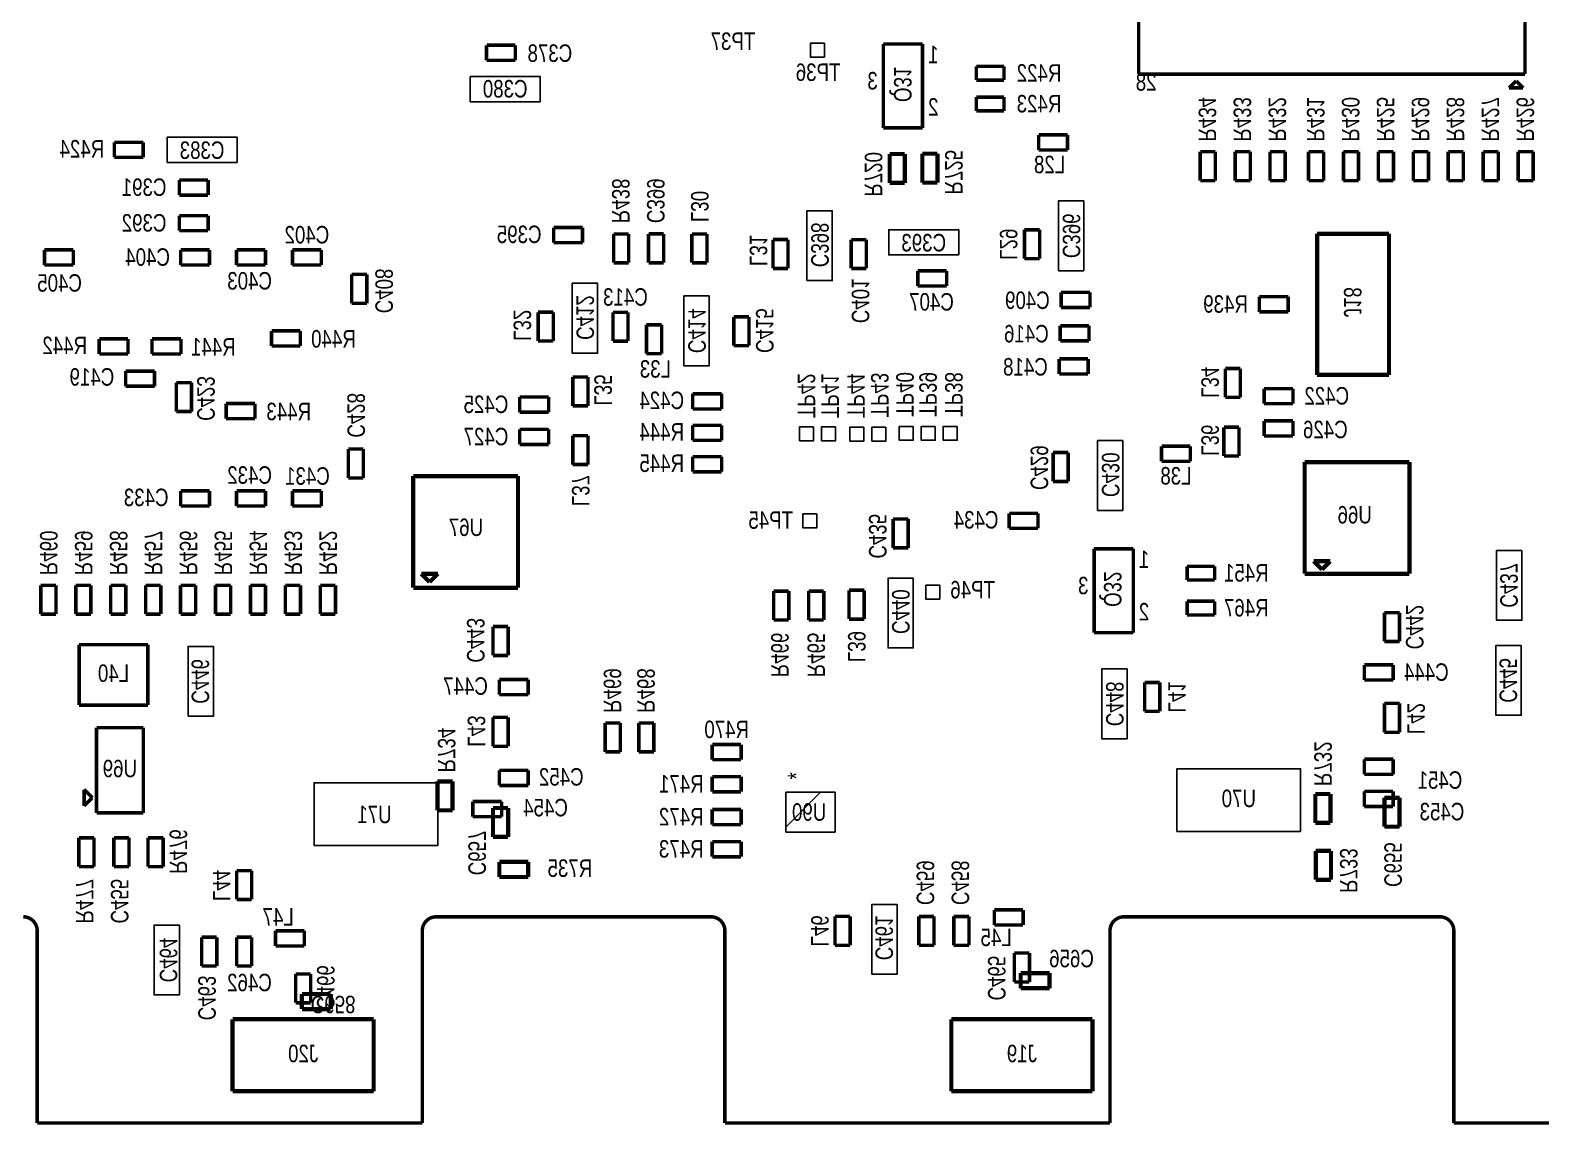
# Model space of a CAD drawing. Extents: x -186 to 234, y -83 to 214.
# Drawn here: x -17.1 to 37.8, y -9.3 to 30.5 of the extents above; entities that cross this region are included whole.
import ezdxf
from ezdxf.enums import TextEntityAlignment as Align

# ---------------------------------------------------------------- set-up
doc = ezdxf.new("R2010")
doc.units = 0
for name, color, linetype in [('BG_OUTLINE', 253, 'CONTINUOUS'), ('PG_ASSEMBLY_BOTTOM', 12, 'CONTINUOUS'), ('RD_ASSEMBLY_BOTTOM', 142, 'CONTINUOUS')]:
    doc.layers.add(name, color=color, linetype=linetype)

msp = doc.modelspace()

# ---------------------------------------------------------------- linework, layer by layer
at = {"layer": 'BG_OUTLINE', "const_width": 0.127}
for points in [[(-17.352493, -1.771091, -0.414214), (-16.844493, -2.279091)], [(-2.84447, -2.279117, -0.414233), (-2.33647, -1.771091)], [(7.647508, -1.771091, -0.414194), (8.155508, -2.279066)], [(22.155429, -2.279117, -0.414231), (22.663429, -1.771091)], [(34.147506, -1.771091, -0.414214), (34.655506, -2.279091)]]:
    msp.add_lwpolyline(points, format="xyb", dxfattribs=at)
for points in [[(-2.33647, -1.771091), (7.647508, -1.771091)], [(22.663429, -1.771091), (34.147506, -1.771091)], [(-16.844493, -2.279091), (-16.844493, -9.271)], [(-2.844292, -9.271), (-2.84447, -2.279117)], [(8.155508, -2.279066), (8.155686, -9.271)], [(22.155683, -9.271), (22.155429, -2.279117)], [(34.655506, -2.279091), (34.655506, -9.271)], [(-16.844493, -9.271), (-2.844292, -9.271)], [(8.155686, -9.271), (22.155683, -9.271)], [(34.655506, -9.271), (56.805398, -9.271)]]:
    msp.add_lwpolyline(points, dxfattribs=at)
at = {"layer": 'PG_ASSEMBLY_BOTTOM'}
for points, const_width in [([(23.195305, 28.866795), (23.195305, 47.316898)], 0.127), ([(37.24529, 47.316898), (37.24529, 28.866795)], 0.127), ([(-0.509499, 29.916907), (0.540487, 29.916907)], 0.127), ([(-0.509499, 29.366693), (-0.509499, 29.916907)], 0.127), ([(0.540487, 29.916907), (0.540487, 29.366693)], 0.127), ([(13.918184, 26.911605), (13.918184, 29.959605)], 0.127), ([(13.918184, 29.959605), (15.340584, 29.959605)], 0.127), ([(15.340584, 29.959605), (15.340584, 26.911605)], 0.127), ([(0.540487, 29.366693), (-0.509499, 29.366693)], 0.127), ([(17.299686, 28.647111), (17.299686, 29.147008)], 0.127), ([(17.299686, 29.147008), (18.299684, 29.147008)], 0.127), ([(18.299684, 29.147008), (18.299684, 28.647111)], 0.127), ([(18.299684, 28.647111), (17.299686, 28.647111)], 0.127), ([(37.24529, 28.866795), (23.195305, 28.866795)], 0.127), ([(36.6665, 28.364891), (36.9205, 28.618891)], 0.127), ([(36.9205, 28.618891), (37.1745, 28.364891)], 0.127), ([(17.299686, 27.529511), (17.299686, 28.029408)], 0.127), ([(17.299686, 28.029408), (18.299684, 28.029408)], 0.127), ([(18.299684, 28.029408), (18.299684, 27.529511)], 0.127), ([(37.1745, 28.364891), (36.6665, 28.364891)], 0.127), ([(18.299684, 27.529511), (17.299686, 27.529511)], 0.127), ([(15.340584, 26.911605), (13.918184, 26.911605)], 0.127), ([(-14.041603, 26.388797), (-12.991592, 26.388797)], 0.127), ([(-14.041603, 25.838709), (-14.041603, 26.388797)], 0.127), ([(-12.991592, 26.388797), (-12.991592, 25.838709)], 0.127), ([(19.560794, 26.106095), (19.560794, 26.656309)], 0.127), ([(19.560794, 26.656309), (20.610906, 26.656309)], 0.127), ([(20.610906, 26.656309), (20.610906, 26.106095)], 0.127), ([(-12.991592, 25.838709), (-14.041603, 25.838709)], 0.127), ([(14.145184, 24.912726), (14.145184, 25.962712)], 0.1524), ([(14.145184, 25.962712), (14.695399, 25.962712)], 0.1524), ([(14.695399, 25.962712), (14.695399, 24.912726)], 0.1524), ([(15.333548, 24.92187), (15.333548, 25.971856)], 0.1524), ([(15.333548, 25.971856), (15.883763, 25.971856)], 0.1524), ([(15.883763, 25.971856), (15.883763, 24.92187)], 0.1524), ([(20.610906, 26.106095), (19.560794, 26.106095)], 0.127), ([(25.435306, 24.995099), (25.435306, 26.045211)], 0.127), ([(25.435306, 26.045211), (25.985191, 26.045211)], 0.127), ([(25.985191, 26.045211), (25.985191, 24.995099)], 0.127), ([(26.705306, 24.995099), (26.705306, 26.045211)], 0.127), ([(26.705306, 26.045211), (27.255191, 26.045211)], 0.127), ([(27.255191, 26.045211), (27.255191, 24.995099)], 0.127), ([(27.975306, 24.995099), (27.975306, 26.045211)], 0.127), ([(27.975306, 26.045211), (28.525191, 26.045211)], 0.127), ([(28.525191, 26.045211), (28.525191, 24.995099)], 0.127), ([(29.372306, 24.995099), (29.372306, 26.045211)], 0.127), ([(29.372306, 26.045211), (29.922191, 26.045211)], 0.127), ([(29.922191, 26.045211), (29.922191, 24.995099)], 0.127), ([(30.642306, 24.995099), (30.642306, 26.045211)], 0.127), ([(30.642306, 26.045211), (31.192191, 26.045211)], 0.127), ([(31.192191, 26.045211), (31.192191, 24.995099)], 0.127), ([(31.912306, 24.997689), (31.912306, 26.0477)], 0.127), ([(31.912306, 26.0477), (32.462191, 26.0477)], 0.127), ([(32.462191, 26.0477), (32.462191, 24.997689)], 0.127), ([(33.182306, 24.995099), (33.182306, 26.045211)], 0.127), ([(33.182306, 26.045211), (33.732191, 26.045211)], 0.127), ([(33.732191, 26.045211), (33.732191, 24.995099)], 0.127), ([(34.452306, 24.995099), (34.452306, 26.045211)], 0.127), ([(34.452306, 26.045211), (35.002191, 26.045211)], 0.127), ([(35.002191, 26.045211), (35.002191, 24.995099)], 0.127), ([(35.722306, 24.995099), (35.722306, 26.045211)], 0.127), ([(35.722306, 26.045211), (36.272191, 26.045211)], 0.127), ([(36.272191, 26.045211), (36.272191, 24.995099)], 0.127), ([(36.992306, 24.995099), (36.992306, 26.045211)], 0.127), ([(36.992306, 26.045211), (37.542191, 26.045211)], 0.127), ([(37.542191, 26.045211), (37.542191, 24.995099)], 0.127), ([(-11.679403, 25.017197), (-10.629392, 25.017197)], 0.127), ([(-11.679403, 24.467109), (-11.679403, 25.017197)], 0.127), ([(-10.629392, 25.017197), (-10.629392, 24.467109)], 0.127), ([(14.695399, 24.912726), (14.145184, 24.912726)], 0.1524), ([(15.883763, 24.92187), (15.333548, 24.92187)], 0.1524), ([(25.985191, 24.995099), (25.435306, 24.995099)], 0.127), ([(27.255191, 24.995099), (26.705306, 24.995099)], 0.127), ([(28.525191, 24.995099), (27.975306, 24.995099)], 0.127), ([(29.922191, 24.995099), (29.372306, 24.995099)], 0.127), ([(31.192191, 24.995099), (30.642306, 24.995099)], 0.127), ([(32.462191, 24.997689), (31.912306, 24.997689)], 0.127), ([(33.732191, 24.995099), (33.182306, 24.995099)], 0.127), ([(35.002191, 24.995099), (34.452306, 24.995099)], 0.127), ([(36.272191, 24.995099), (35.722306, 24.995099)], 0.127), ([(37.542191, 24.995099), (36.992306, 24.995099)], 0.127), ([(-10.629392, 24.467109), (-11.679403, 24.467109)], 0.127), ([(-11.679403, 23.721797), (-10.629392, 23.721797)], 0.127), ([(-11.679403, 23.171709), (-11.679403, 23.721797)], 0.127), ([(-10.629392, 23.721797), (-10.629392, 23.171709)], 0.127), ([(-10.629392, 23.171709), (-11.679403, 23.171709)], 0.127), ([(1.930197, 22.737293), (1.930197, 23.287507)], 0.127), ([(1.930197, 23.287507), (2.980207, 23.287507)], 0.127), ([(2.980207, 23.287507), (2.980207, 22.737293)], 0.127), ([(4.110507, 22.004807), (4.110507, 23.054793)], 0.127), ([(4.110507, 23.054793), (4.660697, 23.054793)], 0.127), ([(4.660697, 23.054793), (4.660697, 22.004807)], 0.127), ([(5.380507, 22.007297), (5.380507, 23.057409)], 0.127), ([(5.380507, 23.057409), (5.930697, 23.057409)], 0.127), ([(5.930697, 23.057409), (5.930697, 22.007297)], 0.127), ([(6.955307, 22.004807), (6.955307, 23.054793)], 0.127), ([(6.955307, 23.054793), (7.505497, 23.054793)], 0.127), ([(7.505497, 23.054793), (7.505497, 22.004807)], 0.127), ([(19.045707, 22.157207), (19.045707, 23.207193)], 0.127), ([(19.045707, 23.207193), (19.595897, 23.207193)], 0.127), ([(19.595897, 23.207193), (19.595897, 22.157207)], 0.127), ([(29.684802, 17.931105), (29.684802, 23.061905)], 0.1524), ([(29.684802, 23.061905), (32.301002, 23.061905)], 0.1524), ([(32.301002, 23.061905), (32.301002, 17.931105)], 0.1524), ([(-16.581603, 22.477197), (-15.531592, 22.477197)], 0.127), ([(-16.581603, 21.927109), (-16.581603, 22.477197)], 0.127), ([(-15.531592, 22.477197), (-15.531592, 21.927109)], 0.127), ([(-11.628603, 22.477197), (-10.578592, 22.477197)], 0.127), ([(-11.628603, 21.927109), (-11.628603, 22.477197)], 0.127), ([(-10.578592, 22.477197), (-10.578592, 21.927109)], 0.127), ([(-9.596603, 22.477197), (-8.546592, 22.477197)], 0.127), ([(-9.596603, 21.927109), (-9.596603, 22.477197)], 0.127), ([(-8.546592, 22.477197), (-8.546592, 21.927109)], 0.127), ([(-7.564603, 22.477197), (-6.514592, 22.477197)], 0.127), ([(-7.564603, 21.927109), (-7.564603, 22.477197)], 0.127), ([(-6.514592, 22.477197), (-6.514592, 21.927109)], 0.127), ([(2.980207, 22.737293), (1.930197, 22.737293)], 0.127), ([(9.901707, 21.801607), (9.901707, 22.851593)], 0.127), ([(9.901707, 22.851593), (10.451897, 22.851593)], 0.127), ([(10.451897, 22.851593), (10.451897, 21.801607)], 0.127), ([(12.746507, 21.798991), (12.746507, 22.849103)], 0.127), ([(12.746507, 22.849103), (13.296697, 22.849103)], 0.127), ([(13.296697, 22.849103), (13.296697, 21.798991)], 0.127), ([(-15.531592, 21.927109), (-16.581603, 21.927109)], 0.127), ([(-10.578592, 21.927109), (-11.628603, 21.927109)], 0.127), ([(-8.546592, 21.927109), (-9.596603, 21.927109)], 0.127), ([(-6.514592, 21.927109), (-7.564603, 21.927109)], 0.127), ([(4.660697, 22.004807), (4.110507, 22.004807)], 0.127), ([(5.930697, 22.007297), (5.380507, 22.007297)], 0.127), ([(7.505497, 22.004807), (6.955307, 22.004807)], 0.127), ([(19.595897, 22.157207), (19.045707, 22.157207)], 0.127), ([(-5.409692, 20.534097), (-5.409692, 21.584209)], 0.127), ([(-5.409692, 21.584209), (-4.859503, 21.584209)], 0.127), ([(-4.859503, 21.584209), (-4.859503, 20.534097)], 0.127), ([(10.451897, 21.801607), (9.901707, 21.801607)], 0.127), ([(13.296697, 21.798991), (12.746507, 21.798991)], 0.127), ([(15.167407, 21.162493), (15.167407, 21.712707)], 0.127), ([(15.167407, 21.712707), (16.217189, 21.712707)], 0.127), ([(16.217189, 21.712707), (16.217189, 21.162493)], 0.127), ([(16.217189, 21.162493), (15.167407, 21.162493)], 0.127), ([(20.380503, 20.382713), (20.380503, 20.932902)], 0.127), ([(20.380503, 20.932902), (21.430488, 20.932902)], 0.127), ([(21.430488, 20.932902), (21.430488, 20.382713)], 0.127), ([(-4.859503, 20.534097), (-5.409692, 20.534097)], 0.127), ([(21.430488, 20.382713), (20.380503, 20.382713)], 0.127), ([(27.584908, 20.221397), (27.584908, 20.771612)], 0.127), ([(27.584908, 20.771612), (28.634995, 20.771612)], 0.127), ([(28.634995, 20.771612), (28.634995, 20.221397)], 0.127), ([(1.367307, 19.160007), (1.367307, 20.209993)], 0.127), ([(1.367307, 20.209993), (1.917497, 20.209993)], 0.127), ([(1.917497, 20.209993), (1.917497, 19.160007)], 0.127), ([(4.085107, 19.157391), (4.085107, 20.207503)], 0.127), ([(4.085107, 20.207503), (4.635297, 20.207503)], 0.127), ([(4.635297, 20.207503), (4.635297, 19.157391)], 0.127), ([(5.304307, 18.702807), (5.304307, 19.752793)], 0.127), ([(5.304307, 19.752793), (5.854497, 19.752793)], 0.127), ([(5.854497, 19.752793), (5.854497, 18.702807)], 0.127), ([(8.479307, 18.990107), (8.479307, 20.039813)], 0.127), ([(8.479307, 20.039813), (9.029497, 20.039813)], 0.127), ([(9.029497, 20.039813), (9.029497, 18.990107)], 0.127), ([(20.344892, 19.166103), (20.344892, 19.716191)], 0.127), ([(20.344892, 19.716191), (21.395004, 19.716191)], 0.127), ([(21.395004, 19.716191), (21.395004, 19.166103)], 0.127), ([(28.634995, 20.221397), (27.584908, 20.221397)], 0.127), ([(-14.590903, 18.688609), (-14.590903, 19.238697)], 0.127), ([(-14.590903, 19.238697), (-13.540892, 19.238697)], 0.127), ([(-13.540892, 19.238697), (-13.540892, 18.688609)], 0.127), ([(-12.667971, 19.238697), (-11.61796, 19.238697)], 0.127), ([(-12.667971, 18.688609), (-12.667971, 19.238697)], 0.127), ([(-11.61796, 19.238697), (-11.61796, 18.688609)], 0.127), ([(-8.326603, 18.980709), (-8.326603, 19.530797)], 0.127), ([(-8.326603, 19.530797), (-7.276592, 19.530797)], 0.127), ([(-7.276592, 19.530797), (-7.276592, 18.980709)], 0.127), ([(1.917497, 19.160007), (1.367307, 19.160007)], 0.127), ([(4.635297, 19.157391), (4.085107, 19.157391)], 0.127), ([(21.395004, 19.166103), (20.344892, 19.166103)], 0.127), ([(-13.540892, 18.688609), (-14.590903, 18.688609)], 0.127), ([(-11.61796, 18.688609), (-12.667971, 18.688609)], 0.127), ([(-7.276592, 18.980709), (-8.326603, 18.980709)], 0.127), ([(5.854497, 18.702807), (5.304307, 18.702807)], 0.127), ([(9.029497, 18.990107), (8.479307, 18.990107)], 0.127), ([(-13.628192, 17.518507), (-13.628192, 18.068595)], 0.127), ([(-13.628192, 18.068595), (-12.578182, 18.068595)], 0.127), ([(-12.578182, 18.068595), (-12.578182, 17.518507)], 0.127), ([(20.309383, 18.512307), (21.359393, 18.512307)], 0.127), ([(20.309383, 17.962397), (20.309383, 18.512307)], 0.127), ([(21.359393, 18.512307), (21.359393, 17.962397)], 0.127), ([(26.345693, 17.112691), (26.345693, 18.162499)], 0.127), ([(26.345693, 18.162499), (26.895806, 18.162499)], 0.127), ([(26.895806, 18.162499), (26.895806, 17.112691)], 0.127), ([(-12.578182, 17.518507), (-13.628192, 17.518507)], 0.127), ([(-11.785092, 16.597097), (-11.785092, 17.647209)], 0.127), ([(-11.785092, 17.647209), (-11.234903, 17.647209)], 0.127), ([(-11.234903, 17.647209), (-11.234903, 16.597097)], 0.127), ([(2.627706, 16.804411), (2.627706, 17.854397)], 0.127), ([(2.627706, 17.854397), (3.177794, 17.854397)], 0.127), ([(3.177794, 17.854397), (3.177794, 16.804411)], 0.127), ([(21.359393, 17.962397), (20.309383, 17.962397)], 0.127), ([(32.301002, 17.931105), (29.684802, 17.931105)], 0.1524), ([(0.697789, 17.124401), (1.747799, 17.124401)], 0.127), ([(0.697789, 16.574491), (0.697789, 17.124401)], 0.127), ([(1.747799, 17.124401), (1.747799, 16.574491)], 0.127), ([(6.985787, 16.692093), (6.985787, 17.242307)], 0.127), ([(6.985787, 17.242307), (8.035798, 17.242307)], 0.127), ([(8.035798, 17.242307), (8.035798, 16.692093)], 0.127), ([(26.895806, 17.112691), (26.345693, 17.112691)], 0.127), ([(27.758187, 16.882593), (27.758187, 17.432503)], 0.127), ([(27.758187, 17.432503), (28.808197, 17.432503)], 0.127), ([(28.808197, 17.432503), (28.808197, 16.882593)], 0.127), ([(-11.234903, 16.597097), (-11.785092, 16.597097)], 0.127), ([(-9.977603, 16.889197), (-8.927592, 16.889197)], 0.127), ([(-9.977603, 16.339109), (-9.977603, 16.889197)], 0.127), ([(-8.927592, 16.889197), (-8.927592, 16.339109)], 0.127), ([(1.747799, 16.574491), (0.697789, 16.574491)], 0.127), ([(3.177794, 16.804411), (2.627706, 16.804411)], 0.127), ([(8.035798, 16.692093), (6.985787, 16.692093)], 0.127), ([(28.808197, 16.882593), (27.758187, 16.882593)], 0.127), ([(-8.927592, 16.339109), (-9.977603, 16.339109)], 0.127), ([(0.697789, 15.9512), (1.747799, 15.9512)], 0.127), ([(0.697789, 15.401011), (0.697789, 15.9512)], 0.127), ([(1.747799, 15.9512), (1.747799, 15.401011)], 0.127), ([(6.985787, 15.549093), (6.985787, 16.099307)], 0.127), ([(6.985787, 16.099307), (8.035798, 16.099307)], 0.127), ([(8.035798, 16.099307), (8.035798, 15.549093)], 0.127), ([(26.294893, 14.979091), (26.294893, 16.028899)], 0.127), ([(26.294893, 16.028899), (26.845006, 16.028899)], 0.127), ([(26.845006, 16.028899), (26.845006, 14.979091)], 0.127), ([(27.758187, 15.708909), (27.758187, 16.258794)], 0.127), ([(27.758187, 16.258794), (28.808197, 16.258794)], 0.127), ([(28.808197, 16.258794), (28.808197, 15.708909)], 0.127), ([(1.747799, 15.401011), (0.697789, 15.401011)], 0.127), ([(2.627706, 14.670989), (2.627706, 15.721101)], 0.127), ([(2.627706, 15.721101), (3.177794, 15.721101)], 0.127), ([(3.177794, 15.721101), (3.177794, 14.670989)], 0.127), ([(8.035798, 15.549093), (6.985787, 15.549093)], 0.127), ([(24.028197, 14.787093), (24.028197, 15.337307)], 0.127), ([(24.028197, 15.337307), (25.078207, 15.337307)], 0.127), ([(25.078207, 15.337307), (25.078207, 14.787093)], 0.127), ([(28.808197, 15.708909), (27.758187, 15.708909)], 0.127), ([(-5.536692, 14.184097), (-5.536692, 15.234209)], 0.127), ([(-5.536692, 15.234209), (-4.986503, 15.234209)], 0.127), ([(-4.986503, 15.234209), (-4.986503, 14.184097)], 0.127), ([(6.985787, 14.406093), (6.985787, 14.956307)], 0.127), ([(6.985787, 14.956307), (8.035798, 14.956307)], 0.127), ([(8.035798, 14.956307), (8.035798, 14.406093)], 0.127), ([(20.087107, 14.057097), (20.087107, 15.107209)], 0.127), ([(20.087107, 15.107209), (20.637297, 15.107209)], 0.127), ([(20.637297, 15.107209), (20.637297, 14.057097)], 0.127), ([(25.078207, 14.787093), (24.028197, 14.787093)], 0.127), ([(26.845006, 14.979091), (26.294893, 14.979091)], 0.127), ([(29.232403, 10.699496), (29.232403, 14.759407)], 0.151892), ([(29.232403, 14.759407), (33.042403, 14.759407)], 0.151892), ([(33.042403, 14.759407), (33.042403, 10.699496)], 0.151892), ([(-3.175, 10.191496), (-3.175, 14.251407)], 0.151892), ([(-3.175, 14.251407), (0.635, 14.251407)], 0.151892), ([(0.635, 14.251407), (0.635, 10.191496)], 0.151892), ([(3.177794, 14.670989), (2.627706, 14.670989)], 0.127), ([(8.035798, 14.406093), (6.985787, 14.406093)], 0.127), ([(-11.628603, 13.714197), (-10.578592, 13.714197)], 0.127), ([(-11.628603, 13.164109), (-11.628603, 13.714197)], 0.127), ([(-10.578592, 13.714197), (-10.578592, 13.164109)], 0.127), ([(-9.596603, 13.164109), (-9.596603, 13.714197)], 0.127), ([(-9.596603, 13.714197), (-8.546592, 13.714197)], 0.127), ([(-8.546592, 13.714197), (-8.546592, 13.164109)], 0.127), ([(-7.564603, 13.714197), (-6.514592, 13.714197)], 0.127), ([(-7.564603, 13.164109), (-7.564603, 13.714197)], 0.127), ([(-6.514592, 13.714197), (-6.514592, 13.164109)], 0.127), ([(-4.986503, 14.184097), (-5.536692, 14.184097)], 0.127), ([(20.637297, 14.057097), (20.087107, 14.057097)], 0.127), ([(-10.578592, 13.164109), (-11.628603, 13.164109)], 0.127), ([(-8.546592, 13.164109), (-9.596603, 13.164109)], 0.127), ([(-6.514592, 13.164109), (-7.564603, 13.164109)], 0.127), ([(14.270507, 11.641607), (14.270507, 12.691593)], 0.127), ([(14.270507, 12.691593), (14.820697, 12.691593)], 0.127), ([(14.820697, 12.691593), (14.820697, 11.641607)], 0.127), ([(18.490997, 12.898907), (19.541007, 12.898907)], 0.127), ([(18.490997, 12.348693), (18.490997, 12.898907)], 0.127), ([(19.541007, 12.898907), (19.541007, 12.348693)], 0.127), ([(19.541007, 12.348693), (18.490997, 12.348693)], 0.127), ([(14.820697, 11.641607), (14.270507, 11.641607)], 0.127), ([(21.5789, 8.558505), (21.5789, 11.606505)], 0.127), ([(21.5789, 11.606505), (23.0013, 11.606505)], 0.127), ([(23.0013, 11.606505), (23.0013, 8.558505)], 0.127), ([(24.960605, 10.471709), (24.960605, 10.971809)], 0.127), ([(24.960605, 10.971809), (25.960603, 10.971809)], 0.127), ([(25.960603, 10.971809), (25.960603, 10.471709)], 0.127), ([(29.860773, 10.856493), (29.560774, 11.156391)], 0.1524), ([(29.560774, 11.156391), (30.160773, 11.156391)], 0.1524), ([(30.160773, 11.156391), (29.860773, 10.856493)], 0.1524), ([(-2.578125, 10.399293), (-2.878023, 10.699191)], 0.1524), ([(-2.878023, 10.699191), (-2.278126, 10.699191)], 0.1524), ([(-2.278126, 10.699191), (-2.578125, 10.399293)], 0.1524), ([(25.960603, 10.471709), (24.960605, 10.471709)], 0.127), ([(33.042403, 10.699496), (29.232403, 10.699496)], 0.151892), ([(-16.712692, 9.231097), (-16.712692, 10.281209)], 0.127), ([(-16.712692, 10.281209), (-16.162503, 10.281209)], 0.127), ([(-16.162503, 10.281209), (-16.162503, 9.231097)], 0.127), ([(-15.442692, 9.231097), (-15.442692, 10.281209)], 0.127), ([(-15.442692, 10.281209), (-14.892503, 10.281209)], 0.127), ([(-14.892503, 10.281209), (-14.892503, 9.231097)], 0.127), ([(-14.172692, 9.231097), (-14.172692, 10.281209)], 0.127), ([(-14.172692, 10.281209), (-13.622503, 10.281209)], 0.127), ([(-13.622503, 10.281209), (-13.622503, 9.231097)], 0.127), ([(-12.902692, 9.231097), (-12.902692, 10.281209)], 0.127), ([(-12.902692, 10.281209), (-12.352503, 10.281209)], 0.127), ([(-12.352503, 10.281209), (-12.352503, 9.231097)], 0.127), ([(-11.632692, 9.231097), (-11.632692, 10.281209)], 0.127), ([(-11.632692, 10.281209), (-11.082503, 10.281209)], 0.127), ([(-11.082503, 10.281209), (-11.082503, 9.231097)], 0.127), ([(-10.362692, 9.231097), (-10.362692, 10.281209)], 0.127), ([(-10.362692, 10.281209), (-9.812503, 10.281209)], 0.127), ([(-9.812503, 10.281209), (-9.812503, 9.231097)], 0.127), ([(-9.092692, 9.231097), (-9.092692, 10.281209)], 0.127), ([(-9.092692, 10.281209), (-8.542503, 10.281209)], 0.127), ([(-8.542503, 10.281209), (-8.542503, 9.231097)], 0.127), ([(-7.822692, 9.231097), (-7.822692, 10.281209)], 0.127), ([(-7.822692, 10.281209), (-7.272503, 10.281209)], 0.127), ([(-7.272503, 10.281209), (-7.272503, 9.231097)], 0.127), ([(-6.552692, 9.231097), (-6.552692, 10.281209)], 0.127), ([(-6.552692, 10.281209), (-6.002503, 10.281209)], 0.127), ([(-6.002503, 10.281209), (-6.002503, 9.231097)], 0.127), ([(0.635, 10.191496), (-3.175, 10.191496)], 0.151892), ([(9.930206, 9.018499), (9.930206, 10.068611)], 0.127), ([(9.930206, 10.068611), (10.480091, 10.068611)], 0.127), ([(10.480091, 10.068611), (10.480091, 9.018499)], 0.127), ([(11.200206, 9.018499), (11.200206, 10.068611)], 0.127), ([(11.200206, 10.068611), (11.750091, 10.068611)], 0.127), ([(11.750091, 10.068611), (11.750091, 9.018499)], 0.127), ([(12.670307, 9.050807), (12.670307, 10.100793)], 0.127), ([(12.670307, 10.100793), (13.220497, 10.100793)], 0.127), ([(13.220497, 10.100793), (13.220497, 9.050807)], 0.127), ([(24.960605, 9.201709), (24.960605, 9.701809)], 0.127), ([(24.960605, 9.701809), (25.960603, 9.701809)], 0.127), ([(25.960603, 9.701809), (25.960603, 9.201709)], 0.127), ([(32.132295, 8.238693), (32.132295, 9.288501)], 0.127), ([(32.132295, 9.288501), (32.682485, 9.288501)], 0.127), ([(32.682485, 9.288501), (32.682485, 8.238693)], 0.127), ([(-16.162503, 9.231097), (-16.712692, 9.231097)], 0.127), ([(-14.892503, 9.231097), (-15.442692, 9.231097)], 0.127), ([(-13.622503, 9.231097), (-14.172692, 9.231097)], 0.127), ([(-12.352503, 9.231097), (-12.902692, 9.231097)], 0.127), ([(-11.082503, 9.231097), (-11.632692, 9.231097)], 0.127), ([(-9.812503, 9.231097), (-10.362692, 9.231097)], 0.127), ([(-8.542503, 9.231097), (-9.092692, 9.231097)], 0.127), ([(-7.272503, 9.231097), (-7.822692, 9.231097)], 0.127), ([(-6.002503, 9.231097), (-6.552692, 9.231097)], 0.127), ([(-0.275107, 7.73049), (-0.275107, 8.780501)], 0.127), ([(-0.275107, 8.780501), (0.275107, 8.780501)], 0.127), ([(0.275107, 8.780501), (0.275107, 7.73049)], 0.127), ([(10.480091, 9.018499), (9.930206, 9.018499)], 0.127), ([(11.750091, 9.018499), (11.200206, 9.018499)], 0.127), ([(13.220497, 9.050807), (12.670307, 9.050807)], 0.127), ([(25.960603, 9.201709), (24.960605, 9.201709)], 0.127), ([(23.0013, 8.558505), (21.5789, 8.558505)], 0.127), ([(32.682485, 8.238693), (32.132295, 8.238693)], 0.127), ([(-15.320493, 5.922797), (-15.320493, 8.122895)], 0.127), ([(-15.320493, 8.122895), (-12.820599, 8.122895)], 0.127), ([(-12.820599, 8.122895), (-12.820599, 5.922797)], 0.127), ([(0.275107, 7.73049), (-0.275107, 7.73049)], 0.127), ([(31.402299, 6.837705), (31.402299, 7.38759)], 0.127), ([(31.402299, 7.38759), (32.452285, 7.38759)], 0.127), ([(32.452285, 7.38759), (32.452285, 6.837705)], 0.127), ([(-0.044907, 6.85419), (1.005103, 6.85419)], 0.127), ([(-0.044907, 6.304001), (-0.044907, 6.85419)], 0.127), ([(1.005103, 6.85419), (1.005103, 6.304001)], 0.127), ([(23.414507, 5.698007), (23.414507, 6.747993)], 0.127), ([(23.414507, 6.747993), (23.964697, 6.747993)], 0.127), ([(23.964697, 6.747993), (23.964697, 5.698007)], 0.127), ([(32.452285, 6.837705), (31.402299, 6.837705)], 0.127), ([(1.005103, 6.304001), (-0.044907, 6.304001)], 0.127), ([(32.132295, 4.936693), (32.132295, 5.986501)], 0.127), ([(32.132295, 5.986501), (32.682485, 5.986501)], 0.127), ([(32.682485, 5.986501), (32.682485, 4.936693)], 0.127), ([(-12.820599, 5.922797), (-15.320493, 5.922797)], 0.127), ([(-0.275107, 4.42849), (-0.275107, 5.478501)], 0.127), ([(-0.275107, 5.478501), (0.275107, 5.478501)], 0.127), ([(0.275107, 5.478501), (0.275107, 4.42849)], 0.127), ([(23.964697, 5.698007), (23.414507, 5.698007)], 0.127), ([(-14.688312, 2.006092), (-14.688312, 5.105908)], 0.127), ([(-14.688312, 5.105908), (-12.988315, 5.105908)], 0.127), ([(-12.988315, 5.105908), (-12.988315, 2.006092)], 0.127), ([(3.805707, 4.224807), (3.805707, 5.274793)], 0.127), ([(3.805707, 5.274793), (4.355897, 5.274793)], 0.127), ([(4.355897, 5.274793), (4.355897, 4.224807)], 0.127), ([(5.024907, 4.224807), (5.024907, 5.274793)], 0.127), ([(5.024907, 5.274793), (5.575097, 5.274793)], 0.127), ([(5.575097, 5.274793), (5.575097, 4.224807)], 0.127), ([(32.682485, 4.936693), (32.132295, 4.936693)], 0.127), ([(0.275107, 4.42849), (-0.275107, 4.42849)], 0.127), ([(7.695997, 4.491507), (8.745982, 4.491507)], 0.127), ([(7.695997, 3.941318), (7.695997, 4.491507)], 0.127), ([(8.745982, 4.491507), (8.745982, 3.941318)], 0.127), ([(4.355897, 4.224807), (3.805707, 4.224807)], 0.127), ([(5.575097, 4.224807), (5.024907, 4.224807)], 0.127), ([(8.745982, 3.941318), (7.695997, 3.941318)], 0.127), ([(31.402299, 3.408705), (31.402299, 3.95859)], 0.127), ([(31.402299, 3.95859), (32.452285, 3.95859)], 0.127), ([(32.452285, 3.95859), (32.452285, 3.408705)], 0.127), ([(-0.044907, 3.55219), (1.005103, 3.55219)], 0.127), ([(-0.044907, 3.002001), (-0.044907, 3.55219)], 0.127), ([(1.005103, 3.55219), (1.005103, 3.002001)], 0.127), ([(7.695997, 3.323107), (8.745982, 3.323107)], 0.127), ([(7.695997, 2.772918), (7.695997, 3.323107)], 0.127), ([(8.745982, 3.323107), (8.745982, 2.772918)], 0.127), ([(32.452285, 3.408705), (31.402299, 3.408705)], 0.127), ([(-15.1384, 2.256003), (-15.1384, 2.856001)], 0.127), ([(-15.1384, 2.856001), (-14.838401, 2.556002)], 0.127), ([(-2.295271, 2.097329), (-2.295271, 3.147314)], 0.1524), ([(-2.295271, 3.147314), (-1.745056, 3.147314)], 0.1524), ([(-1.745056, 3.147314), (-1.745056, 2.097329)], 0.1524), ([(1.005103, 3.002001), (-0.044907, 3.002001)], 0.127), ([(8.745982, 2.772918), (7.695997, 2.772918)], 0.127), ([(29.620769, 1.643228), (29.620769, 2.693213)], 0.1524), ([(29.620769, 2.693213), (30.170984, 2.693213)], 0.1524), ([(30.170984, 2.693213), (30.170984, 1.643228)], 0.1524), ([(31.399785, 2.787091), (32.449795, 2.787091)], 0.127), ([(31.399785, 2.237003), (31.399785, 2.787091)], 0.127), ([(32.449795, 2.787091), (32.449795, 2.237003)], 0.127), ([(-14.838401, 2.556002), (-15.1384, 2.256003)], 0.127), ([(-1.007593, 2.417293), (0.042393, 2.417293)], 0.127), ([(-1.007593, 1.867205), (-1.007593, 2.417293)], 0.127), ([(-0.275107, 1.134618), (-0.275107, 2.184603)], 0.1524), ([(-0.275107, 2.184603), (0.275107, 2.184603)], 0.1524), ([(0.042393, 2.417293), (0.042393, 1.867205)], 0.127), ([(0.275107, 2.184603), (0.275107, 1.134618)], 0.1524), ([(32.449795, 2.237003), (31.399785, 2.237003)], 0.127), ([(32.132295, 1.504518), (32.132295, 2.554503)], 0.1524), ([(32.132295, 2.554503), (32.68251, 2.554503)], 0.1524), ([(32.68251, 2.554503), (32.68251, 1.504518)], 0.1524), ([(-12.988315, 2.006092), (-14.688312, 2.006092)], 0.127), ([(-1.745056, 2.097329), (-2.295271, 2.097329)], 0.1524), ([(0.042393, 1.867205), (-1.007593, 1.867205)], 0.127), ([(7.695997, 2.129307), (8.745982, 2.129307)], 0.127), ([(7.695997, 1.579118), (7.695997, 2.129307)], 0.127), ([(8.745982, 2.129307), (8.745982, 1.579118)], 0.127), ([(30.170984, 1.643228), (29.620769, 1.643228)], 0.1524), ([(-15.328113, 0.048997), (-15.328113, 1.099109)], 0.127), ([(-15.328113, 1.099109), (-14.777898, 1.099109)], 0.127), ([(-14.777898, 1.099109), (-14.777898, 0.048997)], 0.127), ([(-14.058113, 0.048997), (-14.058113, 1.099109)], 0.127), ([(-14.058113, 1.099109), (-13.507898, 1.099109)], 0.127), ([(-13.507898, 1.099109), (-13.507898, 0.048997)], 0.127), ([(-12.813513, 0.048997), (-12.813513, 1.099109)], 0.127), ([(-12.813513, 1.099109), (-12.263298, 1.099109)], 0.127), ([(-12.263298, 1.099109), (-12.263298, 0.048997)], 0.127), ([(0.275107, 1.134618), (-0.275107, 1.134618)], 0.1524), ([(8.745982, 1.579118), (7.695997, 1.579118)], 0.127), ([(32.68251, 1.504518), (32.132295, 1.504518)], 0.1524), ([(7.695997, 0.960907), (8.745982, 0.960907)], 0.127), ([(7.695997, 0.410718), (7.695997, 0.960907)], 0.127), ([(8.745982, 0.960907), (8.745982, 0.410718)], 0.127), ([(29.637482, -0.425882), (29.637482, 0.624103)], 0.1524), ([(29.637482, 0.624103), (30.187697, 0.624103)], 0.1524), ([(30.187697, 0.624103), (30.187697, -0.425882)], 0.1524), ([(-14.777898, 0.048997), (-15.328113, 0.048997)], 0.127), ([(-13.507898, 0.048997), (-14.058113, 0.048997)], 0.127), ([(-12.263298, 0.048997), (-12.813513, 0.048997)], 0.127), ([(-0.044882, 0.224307), (1.005103, 0.224307)], 0.1524), ([(-0.044882, -0.325907), (-0.044882, 0.224307)], 0.1524), ([(1.005103, 0.224307), (1.005103, -0.325907)], 0.1524), ([(8.745982, 0.410718), (7.695997, 0.410718)], 0.127), ([(-9.595815, -1.143), (-9.595815, -0.092989)], 0.127), ([(-9.595815, -0.092989), (-9.045702, -0.092989)], 0.127), ([(-9.045702, -0.092989), (-9.045702, -1.143)], 0.127), ([(1.005103, -0.325907), (-0.044882, -0.325907)], 0.1524), ([(30.187697, -0.425882), (29.637482, -0.425882)], 0.1524), ([(-9.045702, -1.143), (-9.595815, -1.143)], 0.127), ([(17.948402, -2.071903), (17.948402, -1.521689)], 0.127), ([(17.948402, -1.521689), (18.998489, -1.521689)], 0.127), ([(18.998489, -1.521689), (18.998489, -2.071903)], 0.127), ([(12.159488, -2.808503), (12.159488, -1.758391)], 0.127), ([(12.159488, -1.758391), (12.709703, -1.758391)], 0.127), ([(12.709703, -1.758391), (12.709703, -2.808503)], 0.127), ([(15.207488, -2.810993), (15.207488, -1.761007)], 0.127), ([(15.207488, -1.761007), (15.757703, -1.761007)], 0.127), ([(15.757703, -1.761007), (15.757703, -2.810993)], 0.127), ([(16.477488, -2.810993), (16.477488, -1.761007)], 0.127), ([(16.477488, -1.761007), (17.027703, -1.761007)], 0.127), ([(17.027703, -1.761007), (17.027703, -2.810993)], 0.127), ([(18.998489, -2.071903), (17.948402, -2.071903)], 0.127), ([(-10.865815, -3.563899), (-10.865815, -2.513813)], 0.127), ([(-10.865815, -2.513813), (-10.315702, -2.513813)], 0.127), ([(-10.315702, -2.513813), (-10.315702, -3.563899)], 0.127), ([(-9.595815, -3.563899), (-9.595815, -2.513813)], 0.127), ([(-9.595815, -2.513813), (-9.045702, -2.513813)], 0.127), ([(-9.045702, -2.513813), (-9.045702, -3.563899)], 0.127), ([(-8.180807, -2.831313), (-8.180807, -2.281199)], 0.127), ([(-8.180807, -2.281199), (-7.130796, -2.281199)], 0.127), ([(-7.130796, -2.281199), (-7.130796, -2.831313)], 0.127), ([(12.709703, -2.808503), (12.159488, -2.808503)], 0.127), ([(-7.130796, -2.831313), (-8.180807, -2.831313)], 0.127), ([(15.757703, -2.810993), (15.207488, -2.810993)], 0.127), ([(17.027703, -2.810993), (16.477488, -2.810993)], 0.127), ([(18.678398, -4.139692), (18.678398, -3.089707)], 0.127), ([(18.678398, -3.089707), (19.228587, -3.089707)], 0.127), ([(19.228587, -3.089707), (19.228587, -4.139692)], 0.127), ([(-10.315702, -3.563899), (-10.865815, -3.563899)], 0.127), ([(-9.045702, -3.563899), (-9.595815, -3.563899)], 0.127), ([(-7.450811, -4.899203), (-7.450811, -3.849091)], 0.127), ([(-7.450811, -3.849091), (-6.900901, -3.849091)], 0.127), ([(-6.900901, -3.849091), (-6.900901, -4.899203)], 0.127), ([(18.908624, -3.819703), (19.958609, -3.819703)], 0.1524), ([(18.908624, -4.369918), (18.908624, -3.819703)], 0.1524), ([(19.958609, -3.819703), (19.958609, -4.369918)], 0.1524), ([(19.228587, -4.139692), (18.678398, -4.139692)], 0.127), ([(19.958609, -4.369918), (18.908624, -4.369918)], 0.1524), ([(-6.900901, -4.899203), (-7.450811, -4.899203)], 0.127), ([(-7.220585, -4.579112), (-6.1706, -4.579112)], 0.1524), ([(-7.220585, -5.129327), (-7.220585, -4.579112)], 0.1524), ([(-6.1706, -4.579112), (-6.1706, -5.129327)], 0.1524), ([(-9.741103, -5.497093), (-4.610303, -5.497093)], 0.1524), ([(-9.741103, -8.113293), (-9.741103, -5.497093)], 0.1524), ([(-6.1706, -5.129327), (-7.220585, -5.129327)], 0.1524), ([(-4.610303, -5.497093), (-4.610303, -8.113293)], 0.1524), ([(16.388105, -5.497093), (21.518905, -5.497093)], 0.1524), ([(16.388105, -8.113293), (16.388105, -5.497093)], 0.1524), ([(21.518905, -5.497093), (21.518905, -8.113293)], 0.1524), ([(-4.610303, -8.113293), (-9.741103, -8.113293)], 0.1524), ([(21.518905, -8.113293), (16.388105, -8.113293)], 0.1524)]:
    msp.add_lwpolyline(points, dxfattribs=dict(at, const_width=const_width))
for points in [[(11.773637, 29.482085), (11.265637, 29.482085), (11.265637, 29.990085), (11.773637, 29.990085)], [(-1.100811, 28.780994), (1.439189, 28.780994), (1.439189, 27.860981), (-1.100811, 27.860981)], [(-12.11961, 26.573709), (-9.57961, 26.573709), (-9.57961, 25.653695), (-12.11961, 25.653695)], [(20.283195, 21.717), (20.283195, 24.257), (21.203183, 24.257), (21.203183, 21.717)], [(11.139195, 21.3614), (11.139195, 23.9014), (12.059183, 23.9014), (12.059183, 21.3614)], [(16.655085, 22.290303), (14.115085, 22.290303), (14.115085, 23.210317), (16.655085, 23.210317)], [(2.604795, 18.7198), (2.604795, 21.2598), (3.524783, 21.2598), (3.524783, 18.7198)], [(6.668795, 18.2626), (6.668795, 20.8026), (7.588783, 20.8026), (7.588783, 18.2626)], [(11.3808, 16.046704), (11.3808, 15.538704), (10.8728, 15.538704), (10.8728, 16.046704)], [(12.1809, 16.046704), (12.1809, 15.538704), (11.6729, 15.538704), (11.6729, 16.046704)], [(13.2096, 16.033801), (13.2096, 15.525801), (12.7016, 15.525801), (12.7016, 16.033801)], [(14.0097, 16.033801), (14.0097, 15.525801), (13.5017, 15.525801), (13.5017, 16.033801)], [(15.0003, 16.059404), (15.0003, 15.551404), (14.4923, 15.551404), (14.4923, 16.059404)], [(15.8004, 16.059404), (15.8004, 15.551404), (15.2924, 15.551404), (15.2924, 16.059404)], [(16.6005, 16.059404), (16.6005, 15.551404), (16.0925, 15.551404), (16.0925, 16.059404)], [(22.625583, 15.5448), (22.625583, 13.0048), (21.70557, 13.0048), (21.70557, 15.5448)], [(10.989589, 12.8778), (11.497589, 12.8778), (11.497589, 12.3698), (10.989589, 12.3698)], [(37.132006, 11.548897), (37.132006, 9.008897), (36.212018, 9.008897), (36.212018, 11.548897)], [(15.005583, 10.541), (15.005583, 8.001), (14.08557, 8.001), (14.08557, 10.541)], [(15.459989, 10.287), (15.967989, 10.287), (15.967989, 9.779), (15.459989, 9.779)], [(-11.361115, 5.517109), (-11.361115, 8.057109), (-10.441102, 8.057109), (-10.441102, 5.517109)], [(37.106606, 8.094497), (37.106606, 5.554497), (36.186618, 5.554497), (36.186618, 8.094497)], [(22.777983, 7.239), (22.777983, 4.699), (21.85797, 4.699), (21.85797, 7.239)], [(29.086607, 1.332484), (24.590807, 1.332484), (24.590807, 3.608095), (29.086607, 3.608095)], [(-2.285009, 0.824484), (-6.780809, 0.824484), (-6.780809, 3.100095), (-2.285009, 3.100095)], [(14.418589, -1.3208), (14.418589, -3.8608), (13.498576, -3.8608), (13.498576, -1.3208)], [(-11.676101, -2.073707), (-11.676101, -4.613707), (-12.596089, -4.613707), (-12.596089, -2.073707)]]:
    msp.add_lwpolyline(points, close=True, dxfattribs=at)
for points in [[(11.637289, 2.7559), (10.367289, 1.4859)], [(10.367289, 1.3081), (10.367289, 2.7559)], [(10.367289, 2.7559), (12.170689, 2.7559)], [(10.796549, 2.7559), (10.542549, 2.7559)], [(11.195329, 2.7559), (10.941329, 2.7559)], [(11.596649, 2.7559), (11.342649, 2.7559)], [(11.995429, 2.7559), (11.741429, 2.7559)], [(12.170689, 2.7559), (12.170689, 1.3081)], [(12.170689, 1.3081), (10.367289, 1.3081)], [(10.542549, 1.3081), (10.796549, 1.3081)], [(10.941329, 1.3081), (11.195329, 1.3081)], [(11.342649, 1.3081), (11.596649, 1.3081)], [(11.741429, 1.3081), (11.995429, 1.3081)]]:
    msp.add_lwpolyline(points, dxfattribs=at)

# ---------------------------------------------------------------- texts
at = {"layer": 'PG_ASSEMBLY_BOTTOM', "text_generation_flag": 2, "width": 0.8}
for s, p in [('1', (15.734284, 29.261105)), ('3', (13.524484, 28.308605)), ('28', (23.470387, 28.264891)), ('2', (15.734284, 27.356105)), ('1', (23.395, 10.908005)), ('3', (21.1852, 9.955505)), ('2', (23.395, 9.003005))]:
    msp.add_text(s, height=0.635, dxfattribs=at).set_placement(p, align=Align.CENTER)
msp.add_text('*', height=0.635, rotation=90, dxfattribs=at).set_placement((11.071733, 3.3528), align=Align.CENTER)
at = {"layer": 'RD_ASSEMBLY_BOTTOM', "text_generation_flag": 2, "width": 0.8}
for s, p in [('TP37', (8.449767, 29.746702)), ('C378', (1.793494, 29.3116)), ('TP36', (11.545037, 28.618485)), ('R422', (19.577685, 28.592247)), ('C380', (0.169189, 28.0162)), ('R423', (19.577685, 27.474647)), ('R424', (-15.21841, 25.834289)), ('C383', (-10.84961, 25.783489)), ('L28', (19.958787, 25.263602)), ('C391', (-12.95781, 24.437289)), ('C392', (-12.95781, 23.141889)), ('C402', (-7.03961, 22.710089)), ('C395', (0.677189, 22.724542)), ('C393', (15.385085, 22.420123)), ('C404', (-12.83081, 21.897289)), ('C405', (-16.03121, 20.957489)), ('C403', (-9.12241, 21.033689)), ('C413', (4.540479, 20.447)), ('C407', (15.666695, 20.2692)), ('C409', (19.152895, 20.327595)), ('R439', (26.357402, 20.191705)), ('R442', (-15.84391, 18.684189)), ('R441', (-10.441178, 18.633389)), ('R440', (-6.07441, 18.925489)), ('C416', (19.117285, 19.111011)), ('C419', (-14.8558, 17.539487)), ('L33', (5.630189, 17.8308)), ('C418', (19.081801, 17.907)), ('C425', (-0.529793, 16.544493)), ('C424', (5.859805, 16.6878)), ('C422', (30.035805, 16.852595)), ('R443', (-7.70001, 16.283889)), ('C427', (-0.529793, 15.371293)), ('R444', (5.859805, 15.5448)), ('C426', (29.985005, 15.628391)), ('R445', (5.859805, 14.4018)), ('C432', (-9.12241, 13.972489)), ('C431', (-7.019011, 13.936142)), ('L38', (24.553189, 13.9446)), ('C433', (-12.88161, 13.159689)), ('U67', (-1.257275, 12.073661)), ('TP45', (9.821189, 12.335942)), ('C434', (17.288789, 12.3444)), ('U66', (31.051525, 12.527813)), ('R451', (27.111528, 10.416896)), ('TP46', (17.161789, 9.8044)), ('R467', (27.111528, 9.146896)), ('L40', (-14.070609, 6.768795)), ('C444', (33.654492, 6.807708)), ('C447', (-1.272515, 6.299708)), ('R470', (8.220989, 4.7244)), ('U69', (-13.838403, 3.302)), ('C452', (2.207285, 2.997708)), ('R471', (6.569989, 2.7432)), ('C451', (34.150376, 2.881909)), ('U70', (26.838707, 2.216302)), ('U71', (-4.583709, 1.632102)), ('C454', (1.636293, 1.880565)), ('U90', (11.218189, 1.718742)), ('C453', (34.224087, 1.735912)), ('R472', (6.569989, 1.5494)), ('R473', (6.569989, 0.381)), ('L47', (-8.085811, -2.091284)), ('L45', (18.016296, -2.838196)), ('C462', (-9.127211, -4.478884)), ('J20', (-7.175703, -7.059193)), ('J19', (18.953505, -7.059193))]:
    msp.add_text(s, height=0.635, dxfattribs=at).set_placement(p, align=Align.CENTER)
for s, p in [('Q31', (14.304594, 28.49245)), ('R434', (25.380188, 27.221891)), ('R430', (30.587188, 27.221891)), ('R425', (31.857188, 27.224507)), ('R433', (26.650188, 27.221891)), ('R432', (27.920188, 27.221891)), ('R431', (29.317188, 27.221891)), ('R429', (33.127188, 27.221891)), ('R428', (34.397188, 27.221891)), ('R427', (35.667188, 27.221891)), ('R426', (36.937188, 27.221891)), ('R438', (4.055389, 24.257)), ('C399', (5.325389, 24.259489)), ('L30', (6.925589, 24.0538)), ('C396', (20.438389, 22.987)), ('C398', (11.294389, 22.6568)), ('L29', (18.152389, 22.6822)), ('L31', (9.059189, 22.4536)), ('C408', (-4.55041, 20.982889)), ('C401', (12.767589, 20.622311)), ('J18', (30.662702, 20.572705)), ('C412', (2.759989, 20.0152)), ('C414', (6.823989, 19.5326)), ('C415', (9.287789, 19.540195)), ('L32', (0.473989, 19.7358)), ('L34', (25.4778, 17.662906)), ('C423', (-11.02741, 17.071289)), ('L35', (3.410687, 17.380204)), ('TP42', (10.803331, 17.1704)), ('TP41', (11.666931, 17.1704)), ('TP44', (12.606731, 17.1704)), ('TP43', (13.470331, 17.1958)), ('TP40', (14.384731, 17.2212)), ('TP39', (15.222931, 17.2212)), ('TP38', (16.162731, 17.2212)), ('C428', (-5.56641, 16.461689)), ('L36', (25.4778, 15.554706)), ('C429', (19.269989, 14.556689)), ('C430', (21.860764, 14.3002)), ('L37', (2.597887, 13.722909)), ('C435', (13.394131, 12.065)), ('R460', (-16.74241, 11.457889)), ('R459', (-15.47241, 11.457889)), ('R458', (-14.20241, 11.457889)), ('R457', (-12.93241, 11.457889)), ('R456', (-11.66241, 11.457889)), ('R455', (-10.39241, 11.457889)), ('R454', (-9.12241, 11.457889)), ('R453', (-7.85241, 11.457889)), ('R452', (-6.58241, 11.457889)), ('C437', (36.341812, 10.278897)), ('Q32', (21.935694, 10.13841)), ('C440', (14.232331, 9.3218)), ('C442', (32.915403, 8.763508)), ('C443', (-1.2192, 8.280908)), ('R466', (9.838131, 7.747)), ('R465', (11.158931, 7.747)), ('L39', (12.632131, 8.0518)), ('C446', (-11.231296, 6.787109)), ('R469', (3.750589, 6.4516)), ('R468', (4.969789, 6.4516)), ('C445', (36.316412, 6.824497)), ('C448', (22.013164, 5.969)), ('L41', (24.273789, 6.223)), ('L43', (-1.1938, 4.978908)), ('L42', (32.966203, 5.436108)), ('R476', (-12.030405, 0.599389)), ('C459', (15.126995, -0.5334)), ('C458', (16.396995, -0.5334)), ('R477', (-15.434005, -1.204011)), ('C455', (-14.164005, -1.204011)), ('L44', (-10.456494, -0.635)), ('L46', (11.291595, -2.283511)), ('C461', (13.628395, -2.54)), ('C464', (-12.390095, -3.343707)), ('C465', (17.721351, -4.003142)), ('C466', (-6.671894, -4.3434)), ('C463', (-10.989894, -4.7244))]:
    msp.add_text(s, height=0.635, rotation=270, dxfattribs=at).set_placement(p, align=Align.CENTER)
for s, rotation, p in [('R720', 270, (13.241706, 24.4094)), ('R725', 270, (16.162731, 24.4856)), ('R734', 270, (-2.276907, 3.477514)), ('R732', 270, (29.583228, 2.98163)), ('C657', 270, (-1.169137, -0.263042)), ('R733', 270, (30.518354, -0.902792)), ('C655', 270, (32.129679, -0.686994)), ('C658', 180, (-6.898792, -4.642409))]:
    msp.add_text(s, height=0.635, rotation=rotation, dxfattribs=at).set_placement(p)
for s, p in [('R735', (3.333928, -0.320599)), ('C656', (21.569832, -3.607511))]:
    msp.add_text(s, height=0.635, dxfattribs=at).set_placement(p)

doc.saveas('drawing.dxf')
